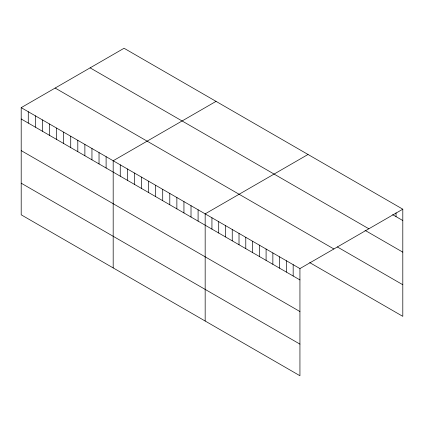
<?xml version="1.0" encoding="UTF-8"?>
<svg xmlns="http://www.w3.org/2000/svg" width="424" height="424" viewBox="0 0 424 424"><rect width="100%" height="100%" fill="white"/><g stroke="black" fill="none" stroke-linecap="round" stroke-linejoin="round"><path stroke-width="0.64" d="M21.2 107.648L299.938 268.577L299.938 375.738L21.2 214.809L21.2 107.648L124.062 48.262L402.8 209.191L402.8 316.352L309.721 262.61M216.044 101.368L113.182 160.754L113.182 267.915M308.031 154.474L205.168 213.86L205.168 321.021M299.938 268.577L402.8 209.191M392.645 214.671L402.8 220.533M90.116 67.861L368.854 228.79M365.006 230.333L402.8 252.153M337.361 246.954L402.8 284.732M55.147 88.054L333.884 248.978M21.2 118.99L299.938 279.92M21.2 150.61L299.938 311.539M21.2 183.189L299.938 344.118M396.032 212.843L396.032 216.627M293.17 264.671L293.17 276.013M286.401 260.76L286.401 272.102M279.633 256.854L279.633 268.196M272.86 252.943L272.86 264.29M266.092 249.036L266.092 260.378M259.324 245.13L259.324 256.472M252.556 241.219L252.556 252.561M245.782 237.313L245.782 248.655M239.014 233.401L239.014 244.749M232.246 229.495L232.246 240.837M225.478 225.589L225.478 236.931M218.704 221.678L218.704 233.02M211.936 217.772L211.936 229.114M198.093 209.779L198.093 221.121M191.017 205.693L191.017 217.035M183.942 201.607L183.942 212.949M176.866 197.52L176.866 208.862M169.791 193.434L169.791 204.781M162.715 189.353L162.715 200.695M155.64 185.267L155.64 196.609M148.564 181.181L148.564 192.523M141.489 177.094L141.489 188.442M134.413 173.013L134.413 184.355M127.338 168.927L127.338 180.269M120.257 164.841L120.257 176.183M106.106 156.668L106.106 168.015M99.031 152.587L99.031 163.929M91.955 148.501L91.955 159.843M84.88 144.414L84.88 155.756M77.804 140.328L77.804 151.675M70.728 136.247L70.728 147.589M63.653 132.161L63.653 143.503M56.578 128.075L56.578 139.417M49.502 123.988L49.502 135.33M42.426 119.902L42.426 131.249M35.351 115.821L35.351 127.163M28.276 111.735L28.276 123.077"/></g></svg>
